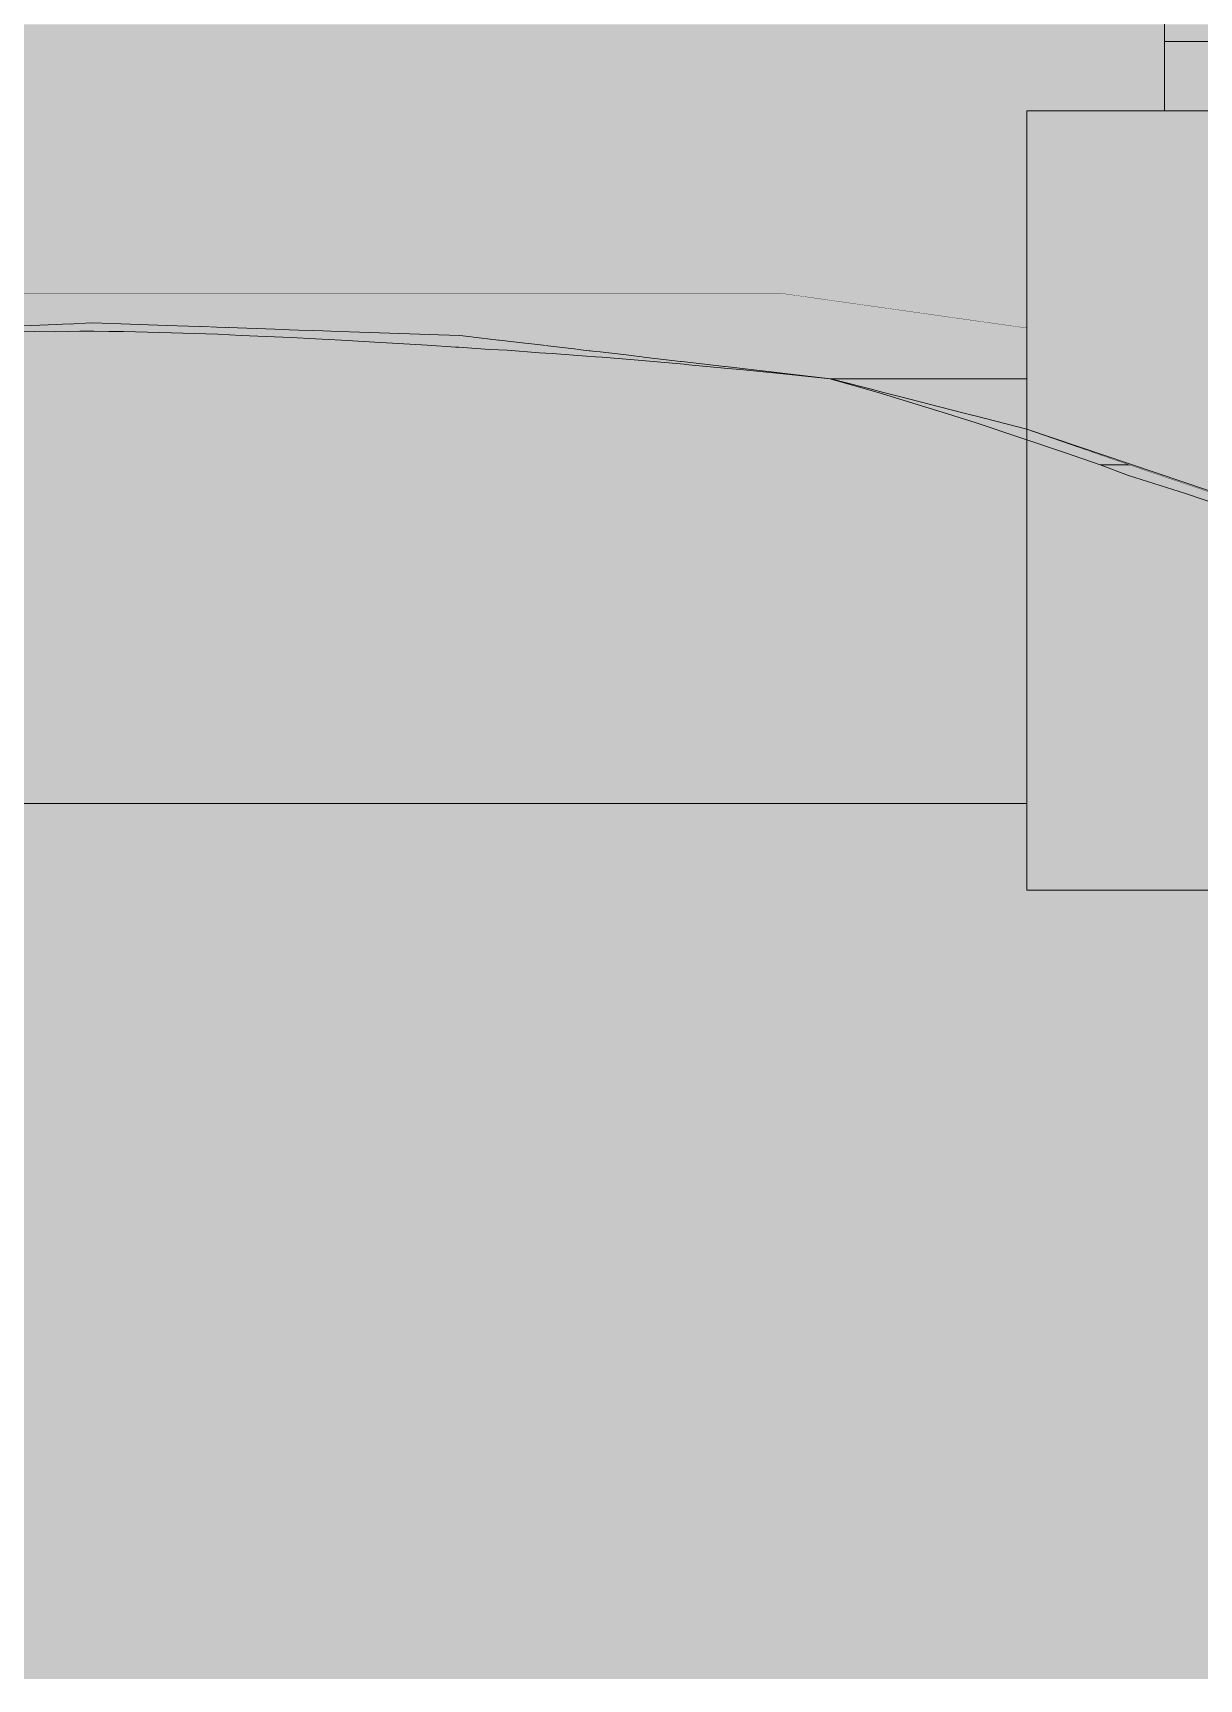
# Model space of a CAD drawing. Header units: centimetres. Extents: x -4381 to 5639, y -3920 to 4826.
# Drawn here: x 70.04 to 76.82, y 1 to 10.57 of the extents above; entities that cross this region are included whole.
import ezdxf
from ezdxf.xclip import XClip

# ---------------------------------------------------------------- set-up
doc = ezdxf.new("R2010")
doc.units = ezdxf.units.CM
doc.header["$MEASUREMENT"] = 0
doc.header["$XCLIPFRAME"] = 0
doc.set_wipeout_variables(frame=1)
doc.linetypes.add('Wipeout_Contour', pattern=[100, 0, -100])
for name, color, linetype in [('0- SITE', 7, 'Continuous'), ('Dalles', 7, 'Continuous'), ('Drawing & Figure', 7, 'Continuous'), ('Structural - Bearing', 7, 'Continuous')]:
    doc.layers.add(name, color=color, linetype=linetype)
for name, color, linetype, lineweight in [('0- SITE_Pen_No__1', 7, 'Continuous', 5), ('0_Pen_No__1', 7, 'Continuous', 5), ('0_Pen_No__2', 8, 'Continuous', 5), ('Dalles_Pen_No__1', 7, 'Continuous', 5), ('Structural - Bearing_Pen_No__1', 7, 'Continuous', 5)]:
    doc.layers.add(name, color=color, linetype=linetype, lineweight=lineweight)
for name, color, linetype, lineweight, true_color in [('0- SITE_Pen_No__113', 7, 'Continuous', 5, 0xdede87), ('0- SITE_Pen_No__178', 7, 'Continuous', 5, 0xbda888), ('0- SITE_Pen_No__180', 7, 'Continuous', 5, 0xe2e3c6), ('0- SITE_Pen_No__184', 7, 'Continuous', 5, 0xc5d295), ('0_Pen_No__102', 7, 'Continuous', 5, 0xcccccc), ('Dalles_Pen_No__178', 7, 'Continuous', 5, 0xbda888), ('Structural - Bearing_Pen_No__178', 7, 'Continuous', 5, 0xbda888)]:
    doc.layers.add(name, color=color, linetype=linetype, lineweight=lineweight, true_color=true_color)

# ---------------------------------------------------------------- blocks, each defined once
blk = doc.blocks.new('Drawing_10_10', base_point=(-363.0919, 10.6179))
at = {"color": 254, "linetype": 'Wipeout_Contour', "lineweight": 0, "ltscale": 212.419574}
blk.add_wipeout([(70.3552, 9.0562), (70.2423, 8.8318), (70.3123, 8.8328)], dxfattribs=at).dxf.layer = '0- SITE'
at = {"color": 254, "linetype": 'Wipeout_Contour', "lineweight": 0, "ltscale": 214.431176}
blk.add_wipeout([(70.8602, 9.0562), (70.9093, 8.8229), (70.9758, 8.8209)], dxfattribs=at).dxf.layer = '0- SITE'
at = {"color": 254, "linetype": 'Wipeout_Contour', "lineweight": 0, "ltscale": 216.297735}
blk.add_wipeout([(71.4272, 9.0562), (71.5399, 8.7976), (71.6816, 8.7898)], dxfattribs=at).dxf.layer = '0- SITE'
at = {"color": 254, "linetype": 'Wipeout_Contour', "lineweight": 0, "ltscale": 218.622984}
blk.add_wipeout([(72.1897, 9.0562), (72.3296, 8.7529), (72.496, 8.7417)], dxfattribs=at).dxf.layer = '0- SITE'
at = {"color": 254, "linetype": 'Wipeout_Contour', "lineweight": 0, "ltscale": 222.113805}
blk.add_wipeout([(73.2676, 9.0562), (73.5998, 8.6618), (73.8244, 8.6411)], dxfattribs=at).dxf.layer = '0- SITE'
at = {"color": 254, "linetype": 'Wipeout_Contour', "lineweight": 0, "ltscale": 226.943112}
blk.add_wipeout([(75.8169, 8.8526), (74.3762, 9.0562), (75.4004, 8.5562)], dxfattribs=at).dxf.layer = '0- SITE'
at = {"color": 254, "linetype": 'Wipeout_Contour', "lineweight": 0, "ltscale": 306.099279}
blk.add_wipeout([(75.8169, 8.2641), (76.0358, 8.1277), (76.2418, 8.0562), (76.4155, 8.0562)], dxfattribs=at).dxf.layer = '0- SITE'
at = {"color": 254, "linetype": 'Wipeout_Contour', "lineweight": 0, "ltscale": 309.969288}
blk.add_wipeout([(76.9169, 10.6179), (76.6169, 10.6179), (76.6169, 10.5179), (76.9169, 10.5179)], dxfattribs=at).dxf.layer = 'Structural - Bearing'
at = {"layer": '0- SITE_Pen_No__113', "linetype": 'Continuous', "ltscale": 10}
blk.add_hatch(color=256, dxfattribs=at).paths.add_polyline_path([(75.8169, 8.2641), (76.0358, 8.1277), (76.2418, 8.0562), (76.4155, 8.0562)])
at = {"layer": '0- SITE_Pen_No__178', "linetype": 'Continuous', "ltscale": 10}
for points in [[(70.3552, 9.0562), (70.2423, 8.8318), (70.3123, 8.8328)], [(70.8602, 9.0562), (70.9093, 8.8229), (70.9758, 8.8209)]]:
    blk.add_hatch(color=256, dxfattribs=at).paths.add_polyline_path(points)
at = {"layer": '0- SITE_Pen_No__184', "linetype": 'Continuous', "ltscale": 10}
for points in [[(71.4272, 9.0562), (71.5399, 8.7976), (71.6816, 8.7898)], [(72.1897, 9.0562), (72.3296, 8.7529), (72.496, 8.7417)], [(73.2676, 9.0562), (73.5998, 8.6618), (73.8244, 8.6411)], [(75.8169, 8.8526), (74.3762, 9.0562), (75.4004, 8.5562)]]:
    blk.add_hatch(color=256, dxfattribs=at).paths.add_polyline_path(points)
at = {"layer": 'Structural - Bearing_Pen_No__178', "linetype": 'Continuous', "ltscale": 10}
blk.add_hatch(color=256, dxfattribs=at).paths.add_polyline_path([(76.9169, 10.6179), (76.6169, 10.6179), (76.6169, 10.5179), (76.9169, 10.5179)])
at = {"color": 254, "linetype": 'Wipeout_Contour', "lineweight": 0, "ltscale": 212.503887}
blk.add_wipeout([(70.3552, 9.0562), (70.1695, 8.8303), (70.2423, 8.8318)], dxfattribs=at).dxf.layer = '0- SITE'
at = {"color": 254, "linetype": 'Wipeout_Contour', "lineweight": 0, "ltscale": 214.471714}
blk.add_wipeout([(70.8602, 9.0562), (70.8437, 8.8243), (70.9093, 8.8229)], dxfattribs=at).dxf.layer = '0- SITE'
at = {"color": 254, "linetype": 'Wipeout_Contour', "lineweight": 0, "ltscale": 216.402842}
blk.add_wipeout([(71.8324, 8.7809), (71.4272, 9.0562), (71.6816, 8.7898)], dxfattribs=at).dxf.layer = '0- SITE'
at = {"color": 254, "linetype": 'Wipeout_Contour', "lineweight": 0, "ltscale": 218.891526}
blk.add_wipeout([(72.235, 9.0562), (72.5136, 8.7408), (72.6923, 8.728)], dxfattribs=at).dxf.layer = '0- SITE'
at = {"color": 254, "linetype": 'Wipeout_Contour', "lineweight": 0, "ltscale": 224.656337}
blk.add_wipeout([(74.9201, 8.5562), (73.8568, 9.0562), (74.6772, 8.5562)], dxfattribs=at).dxf.layer = '0- SITE'
at = {"color": 254, "linetype": 'Wipeout_Contour', "lineweight": 0, "ltscale": 229.307616}
blk.add_wipeout([(75.8169, 8.2641), (75.7747, 8.2154), (76.0358, 8.1277)], dxfattribs=at).dxf.layer = '0- SITE'
at = {"color": 254, "linetype": 'Wipeout_Contour', "lineweight": 0, "ltscale": 231.297092}
blk.add_wipeout([(76.7383, 7.8905), (76.4155, 8.0562), (76.4079, 7.9955)], dxfattribs=at).dxf.layer = '0- SITE'
at = {"layer": '0- SITE_Pen_No__113', "linetype": 'Continuous', "ltscale": 10}
for points in [[(75.8169, 8.2641), (75.7747, 8.2154), (76.0358, 8.1277)], [(76.7383, 7.8905), (76.4155, 8.0562), (76.4079, 7.9955)]]:
    blk.add_hatch(color=256, dxfattribs=at).paths.add_polyline_path(points)
at = {"layer": '0- SITE_Pen_No__178', "linetype": 'Continuous', "ltscale": 10}
for points in [[(70.3552, 9.0562), (70.1695, 8.8303), (70.2423, 8.8318)], [(70.8602, 9.0562), (70.8437, 8.8243), (70.9093, 8.8229)]]:
    blk.add_hatch(color=256, dxfattribs=at).paths.add_polyline_path(points)
at = {"layer": '0- SITE_Pen_No__184', "linetype": 'Continuous', "ltscale": 10}
for points in [[(71.8324, 8.7809), (71.4272, 9.0562), (71.6816, 8.7898)], [(72.235, 9.0562), (72.5136, 8.7408), (72.6923, 8.728)], [(74.9201, 8.5562), (73.8568, 9.0562), (74.6772, 8.5562)]]:
    blk.add_hatch(color=256, dxfattribs=at).paths.add_polyline_path(points)
at = {"color": 254, "linetype": 'Wipeout_Contour', "lineweight": 0, "ltscale": 212.660388}
blk.add_wipeout([(70.3552, 9.0562), (70.3123, 8.8328), (70.3936, 8.8331)], dxfattribs=at).dxf.layer = '0- SITE'
at = {"color": 254, "linetype": 'Wipeout_Contour', "lineweight": 0, "ltscale": 214.359627}
blk.add_wipeout([(70.8602, 9.0562), (70.9758, 8.8209), (71.0435, 8.8184)], dxfattribs=at).dxf.layer = '0- SITE'
at = {"color": 254, "linetype": 'Wipeout_Contour', "lineweight": 0, "ltscale": 216.625102}
blk.add_wipeout([(71.9942, 8.7708), (71.4272, 9.0562), (71.8324, 8.7809)], dxfattribs=at).dxf.layer = '0- SITE'
at = {"color": 254, "linetype": 'Wipeout_Contour', "lineweight": 0, "ltscale": 219.756589}
blk.add_wipeout([(72.5211, 9.0562), (72.795, 8.7226), (72.9835, 8.7082)], dxfattribs=at).dxf.layer = '0- SITE'
at = {"color": 254, "linetype": 'Wipeout_Contour', "lineweight": 0, "ltscale": 224.814621}
blk.add_wipeout([(74.3762, 9.0562), (73.8568, 9.0562), (74.9201, 8.5562)], dxfattribs=at).dxf.layer = '0- SITE'
at = {"color": 254, "linetype": 'Wipeout_Contour', "lineweight": 0, "ltscale": 304.093787}
blk.add_wipeout([(75.8169, 8.2641), (75.4004, 8.5562), (75.5212, 8.3005), (75.7747, 8.2154)], dxfattribs=at).dxf.layer = '0- SITE'
at = {"color": 254, "linetype": 'Wipeout_Contour', "lineweight": 0, "ltscale": 308.942923}
blk.add_wipeout([(76.4155, 8.0562), (76.7383, 7.8905), (77.2863, 7.7047), (77.2353, 7.7783)], dxfattribs=at).dxf.layer = '0- SITE'
at = {"layer": '0- SITE_Pen_No__113', "linetype": 'Continuous', "ltscale": 10}
for points in [[(75.8169, 8.2641), (75.4004, 8.5562), (75.5212, 8.3005), (75.7747, 8.2154)], [(76.4155, 8.0562), (76.7383, 7.8905), (77.2863, 7.7047), (77.2353, 7.7783)]]:
    blk.add_hatch(color=256, dxfattribs=at).paths.add_polyline_path(points)
at = {"layer": '0- SITE_Pen_No__178', "linetype": 'Continuous', "ltscale": 10}
for points in [[(70.3552, 9.0562), (70.3123, 8.8328), (70.3936, 8.8331)], [(70.8602, 9.0562), (70.9758, 8.8209), (71.0435, 8.8184)]]:
    blk.add_hatch(color=256, dxfattribs=at).paths.add_polyline_path(points)
at = {"layer": '0- SITE_Pen_No__184', "linetype": 'Continuous', "ltscale": 10}
for points in [[(71.9942, 8.7708), (71.4272, 9.0562), (71.8324, 8.7809)], [(72.5211, 9.0562), (72.795, 8.7226), (72.9835, 8.7082)], [(74.3762, 9.0562), (73.8568, 9.0562), (74.9201, 8.5562)]]:
    blk.add_hatch(color=256, dxfattribs=at).paths.add_polyline_path(points)
at = {"color": 254, "linetype": 'Wipeout_Contour', "lineweight": 0, "ltscale": 213.041885}
blk.add_wipeout([(70.3552, 9.0562), (70.3936, 8.8331), (70.4794, 8.8327)], dxfattribs=at).dxf.layer = '0- SITE'
at = {"color": 254, "linetype": 'Wipeout_Contour', "lineweight": 0, "ltscale": 214.400874}
blk.add_wipeout([(70.8602, 9.0562), (71.0435, 8.8184), (71.1128, 8.8154)], dxfattribs=at).dxf.layer = '0- SITE'
at = {"color": 254, "linetype": 'Wipeout_Contour', "lineweight": 0, "ltscale": 220.503968}
blk.add_wipeout([(72.7529, 9.0562), (73.0574, 8.7042), (73.2574, 8.6879)], dxfattribs=at).dxf.layer = '0- SITE'
at = {"color": 254, "linetype": 'Wipeout_Contour', "lineweight": 0, "ltscale": 225.105484}
blk.add_wipeout([(74.677, 8.5551), (74.6772, 8.5562), (74.6728, 8.5562)], dxfattribs=at).dxf.layer = '0- SITE'
at = {"color": 254, "linetype": 'Wipeout_Contour', "lineweight": 0, "ltscale": 227.49756}
blk.add_wipeout([(75.1612, 8.5562), (75.1482, 8.4174), (75.355, 8.3525)], dxfattribs=at).dxf.layer = '0- SITE'
at = {"color": 254, "linetype": 'Wipeout_Contour', "lineweight": 0, "ltscale": 229.933437}
blk.add_wipeout([(76.4155, 8.0562), (76.2418, 8.0562), (76.4079, 7.9955)], dxfattribs=at).dxf.layer = '0- SITE'
at = {"layer": '0- SITE_Pen_No__113', "linetype": 'Continuous', "ltscale": 10}
blk.add_hatch(color=256, dxfattribs=at).paths.add_polyline_path([(76.4155, 8.0562), (76.2418, 8.0562), (76.4079, 7.9955)])
at = {"layer": '0- SITE_Pen_No__178', "linetype": 'Continuous', "ltscale": 10}
blk.add_hatch(color=256, dxfattribs=at).paths.add_polyline_path([(70.3552, 9.0562), (70.3936, 8.8331), (70.4794, 8.8327)])
at = {"layer": '0- SITE_Pen_No__184', "linetype": 'Continuous', "ltscale": 10}
for points in [[(70.8602, 9.0562), (71.0435, 8.8184), (71.1128, 8.8154)], [(72.7529, 9.0562), (73.0574, 8.7042), (73.2574, 8.6879)], [(74.677, 8.5551), (74.6772, 8.5562), (74.6728, 8.5562)], [(75.1612, 8.5562), (75.1482, 8.4174), (75.355, 8.3525)]]:
    blk.add_hatch(color=256, dxfattribs=at).paths.add_polyline_path(points)
at = {"layer": '0- SITE_Pen_No__1', "linetype": 'Continuous', "ltscale": 10}
for p, q in [((76.4155, 8.0562), (76.2418, 8.0562)), ((77.2353, 7.7783), (76.4155, 8.0562))]:
    blk.add_line(p, q, dxfattribs=at)
at = {"color": 254, "linetype": 'Wipeout_Contour', "lineweight": 0, "ltscale": 212.936031}
blk.add_wipeout([(70.3552, 9.0562), (70.4794, 8.8327), (70.5662, 8.8315)], dxfattribs=at).dxf.layer = '0- SITE'
at = {"color": 254, "linetype": 'Wipeout_Contour', "lineweight": 0, "ltscale": 214.680689}
blk.add_wipeout([(70.8602, 9.0562), (71.1128, 8.8154), (71.249, 8.8085)], dxfattribs=at).dxf.layer = '0- SITE'
at = {"color": 254, "linetype": 'Wipeout_Contour', "lineweight": 0, "ltscale": 221.451265}
blk.add_wipeout([(73.0797, 9.0562), (73.3472, 8.6828), (73.5569, 8.6645)], dxfattribs=at).dxf.layer = '0- SITE'
at = {"color": 254, "linetype": 'Wipeout_Contour', "lineweight": 0, "ltscale": 225.731224}
blk.add_wipeout([(75.1612, 8.5562), (74.3762, 9.0562), (74.9201, 8.5562)], dxfattribs=at).dxf.layer = '0- SITE'
at = {"layer": '0- SITE_Pen_No__178', "linetype": 'Continuous', "ltscale": 10}
blk.add_hatch(color=256, dxfattribs=at).paths.add_polyline_path([(70.3552, 9.0562), (70.4794, 8.8327), (70.5662, 8.8315)])
at = {"layer": '0- SITE_Pen_No__184', "linetype": 'Continuous', "ltscale": 10}
for points in [[(70.8602, 9.0562), (71.1128, 8.8154), (71.249, 8.8085)], [(73.0797, 9.0562), (73.3472, 8.6828), (73.5569, 8.6645)], [(75.1612, 8.5562), (74.3762, 9.0562), (74.9201, 8.5562)]]:
    blk.add_hatch(color=256, dxfattribs=at).paths.add_polyline_path(points)
at = {"color": 254, "linetype": 'Wipeout_Contour', "lineweight": 0, "ltscale": 282.399761}
blk.add_wipeout([(70.1695, 8.8303), (70.3552, 9.0562), (69.6849, 9.0562), (69.7995, 8.8352)], dxfattribs=at).dxf.layer = '0- SITE'
at = {"color": 254, "linetype": 'Wipeout_Contour', "lineweight": 0, "ltscale": 222.529208}
blk.add_wipeout([(73.2938, 9.0562), (73.8293, 8.6408), (74.078, 8.6168)], dxfattribs=at).dxf.layer = '0- SITE'
at = {"color": 254, "linetype": 'Wipeout_Contour', "lineweight": 0, "ltscale": 301.392659}
blk.add_wipeout([(74.9512, 8.4763), (74.9201, 8.5562), (74.6772, 8.5562), (74.6786, 8.5546)], dxfattribs=at).dxf.layer = '0- SITE'
at = {"layer": '0- SITE_Pen_No__178', "linetype": 'Continuous', "ltscale": 10}
blk.add_hatch(color=256, dxfattribs=at).paths.add_polyline_path([(70.1695, 8.8303), (70.3552, 9.0562), (69.6849, 9.0562), (69.7995, 8.8352)])
at = {"layer": '0- SITE_Pen_No__184', "linetype": 'Continuous', "ltscale": 10}
for points in [[(73.2938, 9.0562), (73.8293, 8.6408), (74.078, 8.6168)], [(74.9512, 8.4763), (74.9201, 8.5562), (74.6772, 8.5562), (74.6786, 8.5546)]]:
    blk.add_hatch(color=256, dxfattribs=at).paths.add_polyline_path(points)
at = {"color": 254, "linetype": 'Wipeout_Contour', "lineweight": 0, "ltscale": 284.507414}
blk.add_wipeout([(70.8437, 8.8243), (70.8602, 9.0562), (70.3552, 9.0562), (70.5662, 8.8315)], dxfattribs=at).dxf.layer = '0- SITE'
at = {"color": 254, "linetype": 'Wipeout_Contour', "lineweight": 0, "ltscale": 226.135382}
blk.add_wipeout([(75.4004, 8.5562), (74.3762, 9.0562), (75.1612, 8.5562)], dxfattribs=at).dxf.layer = '0- SITE'
at = {"layer": '0- SITE_Pen_No__178', "linetype": 'Continuous', "ltscale": 10}
blk.add_hatch(color=256, dxfattribs=at).paths.add_polyline_path([(70.8437, 8.8243), (70.8602, 9.0562), (70.3552, 9.0562), (70.5662, 8.8315)])
at = {"layer": '0- SITE_Pen_No__184', "linetype": 'Continuous', "ltscale": 10}
blk.add_hatch(color=256, dxfattribs=at).paths.add_polyline_path([(75.4004, 8.5562), (74.3762, 9.0562), (75.1612, 8.5562)])
at = {"layer": '0- SITE_Pen_No__1', "linetype": 'Continuous', "ltscale": 10}
blk.add_line((69.6849, 9.0562), (70.3552, 9.0562), dxfattribs=at)
at = {"color": 254, "linetype": 'Wipeout_Contour', "lineweight": 0, "ltscale": 286.913014}
blk.add_wipeout([(71.5399, 8.7976), (71.4272, 9.0562), (70.8602, 9.0562), (71.249, 8.8085)], dxfattribs=at).dxf.layer = '0- SITE'
at = {"color": 254, "linetype": 'Wipeout_Contour', "lineweight": 0, "ltscale": 223.85983}
blk.add_wipeout([(74.3993, 8.5851), (73.8568, 9.0562), (74.1506, 8.6104)], dxfattribs=at).dxf.layer = '0- SITE'
at = {"color": 254, "linetype": 'Wipeout_Contour', "lineweight": 0, "ltscale": 227.964428}
blk.add_wipeout([(75.8169, 8.8526), (75.4004, 8.5562), (75.8169, 8.5562)], dxfattribs=at).dxf.layer = '0- SITE'
at = {"color": 254, "linetype": 'Wipeout_Contour', "lineweight": 0, "ltscale": 302.078266}
blk.add_wipeout([(75.1482, 8.4174), (75.1612, 8.5562), (74.9201, 8.5562), (74.9512, 8.4763)], dxfattribs=at).dxf.layer = '0- SITE'
at = {"layer": '0- SITE_Pen_No__184', "linetype": 'Continuous', "ltscale": 10}
for points in [[(71.5399, 8.7976), (71.4272, 9.0562), (70.8602, 9.0562), (71.249, 8.8085)], [(74.3993, 8.5851), (73.8568, 9.0562), (74.1506, 8.6104)], [(75.8169, 8.8526), (75.4004, 8.5562), (75.8169, 8.5562)], [(75.1482, 8.4174), (75.1612, 8.5562), (74.9201, 8.5562), (74.9512, 8.4763)]]:
    blk.add_hatch(color=256, dxfattribs=at).paths.add_polyline_path(points)
at = {"layer": '0- SITE_Pen_No__1', "linetype": 'Continuous', "ltscale": 10}
blk.add_line((70.3552, 9.0562), (70.8602, 9.0562), dxfattribs=at)
at = {"color": 254, "linetype": 'Wipeout_Contour', "lineweight": 0, "ltscale": 289.680561}
blk.add_wipeout([(72.1897, 9.0562), (71.4272, 9.0562), (71.9942, 8.7708), (72.3296, 8.7529)], dxfattribs=at).dxf.layer = '0- SITE'
at = {"color": 254, "linetype": 'Wipeout_Contour', "lineweight": 0, "ltscale": 303.149181}
blk.add_wipeout([(75.5212, 8.3005), (75.4004, 8.5562), (75.1612, 8.5562), (75.355, 8.3525)], dxfattribs=at).dxf.layer = '0- SITE'
at = {"layer": '0- SITE_Pen_No__184', "linetype": 'Continuous', "ltscale": 10}
for points in [[(72.1897, 9.0562), (71.4272, 9.0562), (71.9942, 8.7708), (72.3296, 8.7529)], [(75.5212, 8.3005), (75.4004, 8.5562), (75.1612, 8.5562), (75.355, 8.3525)]]:
    blk.add_hatch(color=256, dxfattribs=at).paths.add_polyline_path(points)
at = {"layer": '0- SITE_Pen_No__1', "linetype": 'Continuous', "ltscale": 10}
for p, q in [((70.8602, 9.0562), (71.4272, 9.0562)), ((74.9201, 8.5562), (75.1612, 8.5562))]:
    blk.add_line(p, q, dxfattribs=at)
at = {"color": 254, "linetype": 'Wipeout_Contour', "lineweight": 0, "ltscale": 291.536272}
blk.add_wipeout([(72.5136, 8.7408), (72.235, 9.0562), (72.1897, 9.0562), (72.496, 8.7417)], dxfattribs=at).dxf.layer = '0- SITE'
at = {"color": 254, "linetype": 'Wipeout_Contour', "lineweight": 0, "ltscale": 228.009838}
blk.add_wipeout([(75.8169, 8.5562), (75.4004, 8.5562), (75.8169, 8.2641)], dxfattribs=at).dxf.layer = '0- SITE'
at = {"layer": '0- SITE_Pen_No__113', "linetype": 'Continuous', "ltscale": 10}
blk.add_hatch(color=256, dxfattribs=at).paths.add_polyline_path([(75.8169, 8.5562), (75.4004, 8.5562), (75.8169, 8.2641)])
at = {"layer": '0- SITE_Pen_No__184', "linetype": 'Continuous', "ltscale": 10}
blk.add_hatch(color=256, dxfattribs=at).paths.add_polyline_path([(72.5136, 8.7408), (72.235, 9.0562), (72.1897, 9.0562), (72.496, 8.7417)])
at = {"layer": '0- SITE_Pen_No__1', "linetype": 'Continuous', "ltscale": 10}
for p, q in [((75.1612, 8.5562), (75.4004, 8.5562)), ((75.8169, 8.5562), (75.4004, 8.5562)), ((76.4155, 8.0562), (75.8169, 8.2641))]:
    blk.add_line(p, q, dxfattribs=at)
at = {"color": 254, "linetype": 'Wipeout_Contour', "lineweight": 0, "ltscale": 292.097097}
blk.add_wipeout([(72.795, 8.7226), (72.5211, 9.0562), (72.235, 9.0562), (72.6923, 8.728)], dxfattribs=at).dxf.layer = '0- SITE'
at = {"layer": '0- SITE_Pen_No__184', "linetype": 'Continuous', "ltscale": 10}
blk.add_hatch(color=256, dxfattribs=at).paths.add_polyline_path([(72.795, 8.7226), (72.5211, 9.0562), (72.235, 9.0562), (72.6923, 8.728)])
at = {"layer": '0- SITE_Pen_No__1', "linetype": 'Continuous', "ltscale": 10}
for p, q in [((71.4272, 9.0562), (72.1897, 9.0562)), ((72.1897, 9.0562), (72.235, 9.0562))]:
    blk.add_line(p, q, dxfattribs=at)
at = {"color": 254, "linetype": 'Wipeout_Contour', "lineweight": 0, "ltscale": 293.188395}
blk.add_wipeout([(73.0574, 8.7042), (72.7529, 9.0562), (72.5211, 9.0562), (72.9835, 8.7082)], dxfattribs=at).dxf.layer = '0- SITE'
at = {"layer": '0- SITE_Pen_No__184', "linetype": 'Continuous', "ltscale": 10}
blk.add_hatch(color=256, dxfattribs=at).paths.add_polyline_path([(73.0574, 8.7042), (72.7529, 9.0562), (72.5211, 9.0562), (72.9835, 8.7082)])
at = {"layer": '0- SITE_Pen_No__1', "linetype": 'Continuous', "ltscale": 10}
blk.add_line((72.235, 9.0562), (72.5211, 9.0562), dxfattribs=at)
at = {"color": 254, "linetype": 'Wipeout_Contour', "lineweight": 0, "ltscale": 294.172891}
blk.add_wipeout([(73.3088, 8.685), (72.9369, 9.0562), (72.7529, 9.0562), (73.2574, 8.6879)], dxfattribs=at).dxf.layer = '0- SITE'
at = {"layer": '0- SITE_Pen_No__184', "linetype": 'Continuous', "ltscale": 10}
blk.add_hatch(color=256, dxfattribs=at).paths.add_polyline_path([(73.3088, 8.685), (72.9369, 9.0562), (72.7529, 9.0562), (73.2574, 8.6879)])
at = {"layer": '0- SITE_Pen_No__1', "linetype": 'Continuous', "ltscale": 10}
blk.add_line((72.5211, 9.0562), (72.7529, 9.0562), dxfattribs=at)
at = {"color": 254, "linetype": 'Wipeout_Contour', "lineweight": 0, "ltscale": 294.569778}
blk.add_wipeout([(73.3472, 8.6828), (73.0797, 9.0562), (72.9369, 9.0562), (73.3088, 8.685)], dxfattribs=at).dxf.layer = '0- SITE'
at = {"layer": '0- SITE_Pen_No__184', "linetype": 'Continuous', "ltscale": 10}
blk.add_hatch(color=256, dxfattribs=at).paths.add_polyline_path([(73.3472, 8.6828), (73.0797, 9.0562), (72.9369, 9.0562), (73.3088, 8.685)])
at = {"layer": '0- SITE_Pen_No__1', "linetype": 'Continuous', "ltscale": 10}
blk.add_line((72.7529, 9.0562), (72.9369, 9.0562), dxfattribs=at)
at = {"color": 254, "linetype": 'Wipeout_Contour', "lineweight": 0, "ltscale": 295.38133}
blk.add_wipeout([(73.5818, 8.663), (73.1878, 9.0562), (73.0797, 9.0562), (73.5569, 8.6645)], dxfattribs=at).dxf.layer = '0- SITE'
at = {"layer": '0- SITE_Pen_No__184', "linetype": 'Continuous', "ltscale": 10}
blk.add_hatch(color=256, dxfattribs=at).paths.add_polyline_path([(73.5818, 8.663), (73.1878, 9.0562), (73.0797, 9.0562), (73.5569, 8.6645)])
at = {"layer": '0- SITE_Pen_No__1', "linetype": 'Continuous', "ltscale": 10}
blk.add_line((72.9369, 9.0562), (73.0797, 9.0562), dxfattribs=at)
at = {"color": 254, "linetype": 'Wipeout_Contour', "lineweight": 0, "ltscale": 295.625435}
blk.add_wipeout([(73.5998, 8.6618), (73.2676, 9.0562), (73.1878, 9.0562), (73.5818, 8.663)], dxfattribs=at).dxf.layer = '0- SITE'
at = {"layer": '0- SITE_Pen_No__184', "linetype": 'Continuous', "ltscale": 10}
blk.add_hatch(color=256, dxfattribs=at).paths.add_polyline_path([(73.5998, 8.6618), (73.2676, 9.0562), (73.1878, 9.0562), (73.5818, 8.663)])
at = {"layer": '0- SITE_Pen_No__1', "linetype": 'Continuous', "ltscale": 10}
blk.add_line((73.0797, 9.0562), (73.1878, 9.0562), dxfattribs=at)
at = {"color": 254, "linetype": 'Wipeout_Contour', "lineweight": 0, "ltscale": 296.305576}
blk.add_wipeout([(73.8293, 8.6408), (73.2938, 9.0562), (73.2676, 9.0562), (73.8244, 8.6411)], dxfattribs=at).dxf.layer = '0- SITE'
at = {"layer": '0- SITE_Pen_No__184', "linetype": 'Continuous', "ltscale": 10}
blk.add_hatch(color=256, dxfattribs=at).paths.add_polyline_path([(73.8293, 8.6408), (73.2938, 9.0562), (73.2676, 9.0562), (73.8244, 8.6411)])
at = {"color": 254, "linetype": 'Wipeout_Contour', "lineweight": 0, "ltscale": 296.925561}
blk.add_wipeout([(74.1506, 8.6104), (73.8568, 9.0562), (73.2938, 9.0562), (74.078, 8.6168)], dxfattribs=at).dxf.layer = '0- SITE'
at = {"layer": '0- SITE_Pen_No__184', "linetype": 'Continuous', "ltscale": 10}
blk.add_hatch(color=256, dxfattribs=at).paths.add_polyline_path([(74.1506, 8.6104), (73.8568, 9.0562), (73.2938, 9.0562), (74.078, 8.6168)])
at = {"layer": '0- SITE_Pen_No__1', "linetype": 'Continuous', "ltscale": 10}
for p, q in [((73.1878, 9.0562), (73.2676, 9.0562)), ((73.2676, 9.0562), (73.2938, 9.0562))]:
    blk.add_line(p, q, dxfattribs=at)
at = {"color": 254, "linetype": 'Wipeout_Contour', "lineweight": 0, "ltscale": 298.872634}
blk.add_wipeout([(74.6772, 8.5562), (73.8568, 9.0562), (74.3993, 8.5851), (74.6728, 8.5562)], dxfattribs=at).dxf.layer = '0- SITE'
at = {"layer": '0- SITE_Pen_No__180', "linetype": 'Continuous', "lineweight": 0, "ltscale": 10, "true_color": 0x383831}
blk.add_hatch(color=250, dxfattribs=at).paths.add_polyline_path([(63.9669, 7.4066), (63.9669, 0.9963), (96.1733, 0.9963), (96.1733, 4.8127), (94.3496, 5.0562), (94.0034, 5.2084), (90.8071, 5.5562), (90.6726, 5.5804), (90.6673, 5.5804), (90.655, 5.5804), (90.6386, 5.5805), (90.6179, 5.5805), (86.1434, 6.0063), (86.1034, 6.0079), (86.0599, 6.0096), (86.0215, 6.0111), (85.8601, 6.0243), (85.4902, 6.0552), (85.4782, 6.0562), (83.7667, 6.2468), (83.0105, 6.3312), (82.5967, 6.3775), (82.3366, 6.4066), (82.1587, 6.4265), (82.0294, 6.441), (81.9313, 6.4518), (81.8544, 6.4602), (81.7925, 6.4668), (81.7421, 6.4721), (81.7005, 6.4765), (81.6661, 6.48), (81.6376, 6.4829), (81.6141, 6.4853), (81.595, 6.4872), (81.5798, 6.4888), (81.5676, 6.4901), (81.5577, 6.4913), (81.5495, 6.4924), (81.5424, 6.4935), (81.536, 6.4947), (81.5299, 6.496), (81.4736, 6.506), (81.4557, 6.5073), (81.4337, 6.5084), (81.407, 6.5092), (81.2811, 6.5363), (81.2674, 6.5366), (81.159, 6.5562), (81.1464, 6.5562), (81.0957, 6.5562), (79.9467, 6.8134), (79.6666, 6.8615), (79.5462, 6.8778), (79.2348, 6.9766), (78.9947, 7.0562), (78.3331, 7.3208), (78.0767, 7.4215), (77.9741, 7.461), (77.9535, 7.4697), (77.8681, 7.5011), (77.738, 7.5562), (77.2863, 7.7047), (76.7383, 7.8905), (76.4079, 7.9955), (76.2418, 8.0562), (76.0358, 8.1277), (75.7747, 8.2154), (75.5212, 8.3005), (75.355, 8.3525), (75.1482, 8.4174), (74.9512, 8.4763), (74.6786, 8.5546), (74.677, 8.5551), (74.6728, 8.5562), (74.3993, 8.5851), (74.1506, 8.6104), (74.078, 8.6168), (73.8293, 8.6408), (73.8244, 8.6411), (73.5998, 8.6618), (73.5818, 8.663), (73.5569, 8.6645), (73.3472, 8.6828), (73.3088, 8.685), (73.2574, 8.6879), (73.0574, 8.7042), (72.9835, 8.7082), (72.795, 8.7226), (72.6923, 8.728), (72.5136, 8.7408), (72.496, 8.7417), (72.3296, 8.7529), (71.9942, 8.7708), (71.8324, 8.7809), (71.6816, 8.7898), (71.5399, 8.7976), (71.249, 8.8085), (71.1128, 8.8154), (71.0435, 8.8184), (70.9758, 8.8209), (70.9093, 8.8229), (70.8437, 8.8243), (70.5662, 8.8315), (70.4794, 8.8327), (70.3936, 8.8331), (70.3123, 8.8328), (70.2423, 8.8318), (70.1695, 8.8303), (69.7995, 8.8352), (69.7196, 8.8327), (69.6536, 8.8301), (69.5884, 8.8269), (69.5287, 8.8236), (69.3579, 8.824), (69.2596, 8.8174), (69.1194, 8.8059), (68.9194, 8.8045), (68.7755, 8.7895), (68.6138, 8.7697), (68.4272, 8.766), (68.2589, 8.7399), (68.1823, 8.7256), (68.1422, 8.7168), (68.0925, 8.7053), (68.0294, 8.6902), (67.9479, 8.67), (67.8681, 8.6669), (67.7787, 8.6403), (67.658, 8.6037), (67.503, 8.5562), (67.4875, 8.5498), (67.4828, 8.548), (67.2461, 8.4512), (67.0744, 8.3787), (66.9607, 8.3379), (66.7747, 8.2699), (66.6448, 8.2163), (66.3539, 8.1125), (66.3176, 8.0974), (66.1975, 8.0562), (66.0529, 7.9977), (65.9917, 7.9748), (65.7833, 7.8917), (65.5842, 7.8173), (65.4447, 7.7622), (65.3607, 7.7274), (65.004, 7.5981), (64.9851, 7.59), (64.8884, 7.5562), (64.6482, 7.5112), (64.5953, 7.5055), (64.3648, 7.466), (64.3569, 7.4654), (64.2158, 7.4422), (64.1247, 7.4279), (64.0632, 7.4188), (64.0205, 7.4131), (63.9904, 7.4093), (63.9688, 7.4068)])
at = {"layer": '0- SITE_Pen_No__184', "linetype": 'Continuous', "ltscale": 10}
blk.add_hatch(color=256, dxfattribs=at).paths.add_polyline_path([(74.6772, 8.5562), (73.8568, 9.0562), (74.3993, 8.5851), (74.6728, 8.5562)])
at = {"layer": '0- SITE_Pen_No__1', "linetype": 'Continuous', "ltscale": 10}
for p, q in [((73.2938, 9.0562), (73.8568, 9.0562)), ((74.3762, 9.0562), (73.8568, 9.0562)), ((75.8169, 8.8526), (74.3762, 9.0562)), ((74.6728, 8.5562), (74.6772, 8.5562)), ((74.6772, 8.5562), (74.9201, 8.5562))]:
    blk.add_line(p, q, dxfattribs=at)
at = {"layer": '0- SITE_Pen_No__1', "linetype": 'Continuous', "ltscale": 10, "flags": 128}
blk.add_lwpolyline([(77.2863, 7.7047), (76.7383, 7.8905), (76.4079, 7.9955), (76.2418, 8.0562), (76.0358, 8.1277), (75.7747, 8.2154), (75.5212, 8.3005), (75.355, 8.3525), (75.1482, 8.4174), (74.9512, 8.4763), (74.6786, 8.5546), (74.677, 8.5551), (74.6728, 8.5562), (74.3993, 8.5851), (74.1506, 8.6104), (74.078, 8.6168), (73.8293, 8.6408), (73.8244, 8.6411), (73.5998, 8.6618), (73.5818, 8.663), (73.5569, 8.6645), (73.3472, 8.6828), (73.3088, 8.685), (73.2574, 8.6879), (73.0574, 8.7042), (72.9835, 8.7082), (72.795, 8.7226), (72.6923, 8.728), (72.5136, 8.7408), (72.496, 8.7417), (72.3296, 8.7529), (71.9942, 8.7708), (71.8324, 8.7809), (71.6816, 8.7898), (71.5399, 8.7976), (71.249, 8.8085), (71.1128, 8.8154), (71.0435, 8.8184), (70.9758, 8.8209), (70.9093, 8.8229), (70.8437, 8.8243), (70.5662, 8.8315), (70.4794, 8.8327), (70.3936, 8.8331), (70.3123, 8.8328), (70.2423, 8.8318), (70.1695, 8.8303), (69.7995, 8.8352)], dxfattribs=at)
at = {"color": 254, "linetype": 'Wipeout_Contour', "lineweight": 0, "ltscale": 842.373953}
blk.add_wipeout([(63.6669, 10.3179), (63.6669, 9.5179), (63.9669, 9.5179), (63.9669, 8.0562), (65.4365, 8.0562), (66.6686, 8.5562), (67.6186, 9.0562), (74.3762, 9.0562), (75.8169, 8.8526), (75.8169, 10.1144), (76.6169, 10.1144), (76.6169, 10.3179)], dxfattribs=at).dxf.layer = 'Structural - Bearing'
at = {"layer": 'Structural - Bearing_Pen_No__178', "linetype": 'Continuous', "ltscale": 10}
blk.add_hatch(color=256, dxfattribs=at).paths.add_polyline_path([(63.6669, 10.3179), (63.6669, 9.5179), (63.9669, 9.5179), (63.9669, 8.0562), (65.4365, 8.0562), (66.6686, 8.5562), (67.6186, 9.0562), (74.3762, 9.0562), (75.8169, 8.8526), (75.8169, 10.1144), (76.6169, 10.1144), (76.6169, 10.3179)])
at = {"layer": '0_Pen_No__1', "linetype": 'Continuous', "ltscale": 10}
for p, q in [((68.6094, 8.8081), (70.3878, 8.8818)), ((70.3878, 8.8818), (72.5213, 8.8079)), ((72.5213, 8.8079), (74.6772, 8.5562))]:
    blk.add_line(p, q, dxfattribs=at)
at = {"color": 254, "linetype": 'Wipeout_Contour', "lineweight": 0, "ltscale": 314.28621}
blk.add_wipeout([(76.6169, 10.1179), (76.6169, 10.1144), (79.2169, 10.1144), (79.2169, 10.1179)], dxfattribs=at).dxf.layer = 'Dalles'
at = {"color": 254, "linetype": 'Wipeout_Contour', "lineweight": 0, "ltscale": 335.513424}
blk.add_wipeout([(75.8169, 9.6144), (75.8169, 9.3144), (90.8669, 9.3144), (90.8669, 9.6144)], dxfattribs=at).dxf.layer = 'Dalles'
at = {"layer": 'Dalles_Pen_No__178', "linetype": 'Continuous', "ltscale": 10}
for points in [[(76.6169, 10.1179), (76.6169, 10.1144), (79.2169, 10.1144), (79.2169, 10.1179)], [(75.8169, 9.6144), (75.8169, 9.3144), (90.8669, 9.3144), (90.8669, 9.6144)]]:
    blk.add_hatch(color=256, dxfattribs=at).paths.add_polyline_path(points)
at = {"color": 254, "linetype": 'Wipeout_Contour', "lineweight": 0, "ltscale": 309.834947}
blk.add_wipeout([(76.6169, 10.1179), (76.9169, 10.1179), (76.9169, 10.5179), (76.6169, 10.5179)], dxfattribs=at).dxf.layer = 'Structural - Bearing'
at = {"color": 254, "linetype": 'Wipeout_Contour', "lineweight": 0, "ltscale": 816.514299}
blk.add_wipeout([(75.8169, 9.3144), (75.8169, 8.2641), (76.4155, 8.0562), (77.2353, 7.7783), (77.9094, 7.5562), (79.1597, 7.0562), (81.3939, 6.5562), (85.8965, 6.0562), (90.8669, 5.5832), (90.8669, 9.3144)], dxfattribs=at).dxf.layer = 'Structural - Bearing'
at = {"layer": '0_Pen_No__1', "linetype": 'Continuous', "lineweight": 0, "ltscale": 10, "true_color": 0x000000}
blk.add_hatch(color=18, dxfattribs=at).paths.add_polyline_path([(51.7464, 0.9963), (100.4427, 0.9963), (100.4427, 5.2772), (96.4731, 5.119), (96.4731, 4.8127), (96.1733, 4.8127), (96.1733, 7.2104), (92.28, 6.6328), (88.4888, 6.5496), (82.7233, 6.8298), (79.3489, 7.2363), (77.9094, 7.5562), (75.8169, 8.2641), (74.6772, 8.5562), (72.5213, 8.8079), (70.3878, 8.8818), (68.6094, 8.8081), (67.8596, 8.6747), (67.4947, 8.5562), (66.1479, 8.0562), (64.8268, 7.5447), (63.9647, 7.3949), (63.9647, 6.2512), (63.6669, 6.2512), (61.6669, 6.2512), (61.6669, 6.287), (55.5299, 6.287), (55.5299, 7.4951), (53.1445, 7.6725), (51.7464, 7.6725)])
at = {"layer": 'Structural - Bearing_Pen_No__178', "linetype": 'Continuous', "ltscale": 10}
for points in [[(76.6169, 10.1179), (76.9169, 10.1179), (76.9169, 10.5179), (76.6169, 10.5179)], [(75.8169, 9.3144), (75.8169, 8.2641), (76.4155, 8.0562), (77.2353, 7.7783), (77.9094, 7.5562), (79.1597, 7.0562), (81.3939, 6.5562), (85.8965, 6.0562), (90.8669, 5.5832), (90.8669, 9.3144)]]:
    blk.add_hatch(color=256, dxfattribs=at).paths.add_polyline_path(points)
at = {"layer": '0_Pen_No__1', "linetype": 'Continuous', "ltscale": 10}
for p, q in [((74.6772, 8.5562), (75.8169, 8.2641)), ((75.8169, 8.2641), (77.9094, 7.5562)), ((75.8169, 6.0867), (63.9647, 6.0867)), ((90.8669, 5.5832), (75.8169, 5.5832))]:
    blk.add_line(p, q, dxfattribs=at)
at = {"layer": 'Structural - Bearing_Pen_No__1', "linetype": 'Continuous', "ltscale": 10}
blk.add_line((75.8169, 9.3144), (75.8169, 8.264), dxfattribs=at)
at = {"color": 254, "linetype": 'Wipeout_Contour', "lineweight": 0, "ltscale": 283.680948}
blk.add_wipeout([(63.6669, 10.6179), (63.6669, 10.3179), (76.6169, 10.3179), (76.6169, 10.6179)], dxfattribs=at).dxf.layer = 'Dalles'
at = {"color": 254, "linetype": 'Wipeout_Contour', "lineweight": 0, "ltscale": 335.699014}
blk.add_wipeout([(75.8169, 10.1144), (75.8169, 9.6144), (90.8669, 9.6144), (90.8669, 10.1144)], dxfattribs=at).dxf.layer = 'Structural - Bearing'
at = {"layer": '0_Pen_No__102', "linetype": 'Continuous', "lineweight": 0, "ltscale": 10, "true_color": 0x666666}
blk.add_hatch(color=251, dxfattribs=at).paths.add_polyline_path([(76.6169, 10.5179), (76.6169, 10.1144), (90.0669, 10.1144), (90.0669, 10.5179)])
at = {"layer": '0_Pen_No__2', "linetype": 'Continuous', "ltscale": 10}
for points in [[(63.9647, 6.0867), (75.8169, 6.0867), (75.8169, 10.1144), (76.6169, 10.1144), (76.6169, 10.6179), (75.8169, 10.6179), (63.9647, 10.6179)], [(75.8169, 10.1144), (75.8169, 5.5832), (90.8669, 5.5832), (90.8669, 10.1144)]]:
    blk.add_hatch(color=256, dxfattribs=at).paths.add_polyline_path(points)
at = {"layer": 'Dalles_Pen_No__178', "linetype": 'Continuous', "ltscale": 10}
blk.add_hatch(color=256, dxfattribs=at).paths.add_polyline_path([(63.6669, 10.6179), (63.6669, 10.3179), (76.6169, 10.3179), (76.6169, 10.6179)])
at = {"layer": 'Structural - Bearing_Pen_No__178', "linetype": 'Continuous', "ltscale": 10}
blk.add_hatch(color=256, dxfattribs=at).paths.add_polyline_path([(75.8169, 10.1144), (75.8169, 9.6144), (90.8669, 9.6144), (90.8669, 10.1144)])
at = {"layer": '0_Pen_No__1', "linetype": 'Continuous', "ltscale": 10}
for p, q in [((76.6169, 10.6179), (76.6169, 10.1144)), ((76.6169, 10.1144), (76.6169, 10.5179)), ((76.6169, 10.5179), (90.0669, 10.5179)), ((75.8169, 10.1144), (75.8169, 6.0867)), ((76.6169, 10.1144), (75.8169, 10.1144)), ((75.8169, 5.5832), (75.8169, 10.1144)), ((75.8169, 10.1144), (90.8669, 10.1144)), ((90.0669, 10.1144), (76.6169, 10.1144))]:
    blk.add_line(p, q, dxfattribs=at)
at = {"layer": 'Dalles_Pen_No__1', "linetype": 'Continuous', "ltscale": 10}
for p, q in [((76.6169, 10.1179), (76.6169, 10.1144)), ((75.8169, 9.6144), (75.8169, 9.3144))]:
    blk.add_line(p, q, dxfattribs=at)
at = {"layer": 'Structural - Bearing_Pen_No__1', "linetype": 'Continuous', "ltscale": 10}
for p, q in [((76.6169, 10.5179), (76.9169, 10.5179)), ((76.6169, 10.1179), (76.6169, 10.5179)), ((90.8669, 10.1144), (75.8169, 10.1144)), ((75.8169, 10.1144), (75.8169, 9.6144))]:
    blk.add_line(p, q, dxfattribs=at)

msp = doc.modelspace()

# ---------------------------------------------------------------- block references
at = {"layer": 'Drawing & Figure', "color": 151, "linetype": 'Continuous', "lineweight": 5, "ltscale": 10, "true_color": 0x80c2ff}
ref = msp.add_blockref('Drawing_10_10', (-363.09186, 10.61787), dxfattribs=at)
XClip(ref).set_block_clipping_path([(51.7463984619, 0.9963282177), (100.4426918859, 21.3288080632)])

doc.saveas('drawing.dxf')
